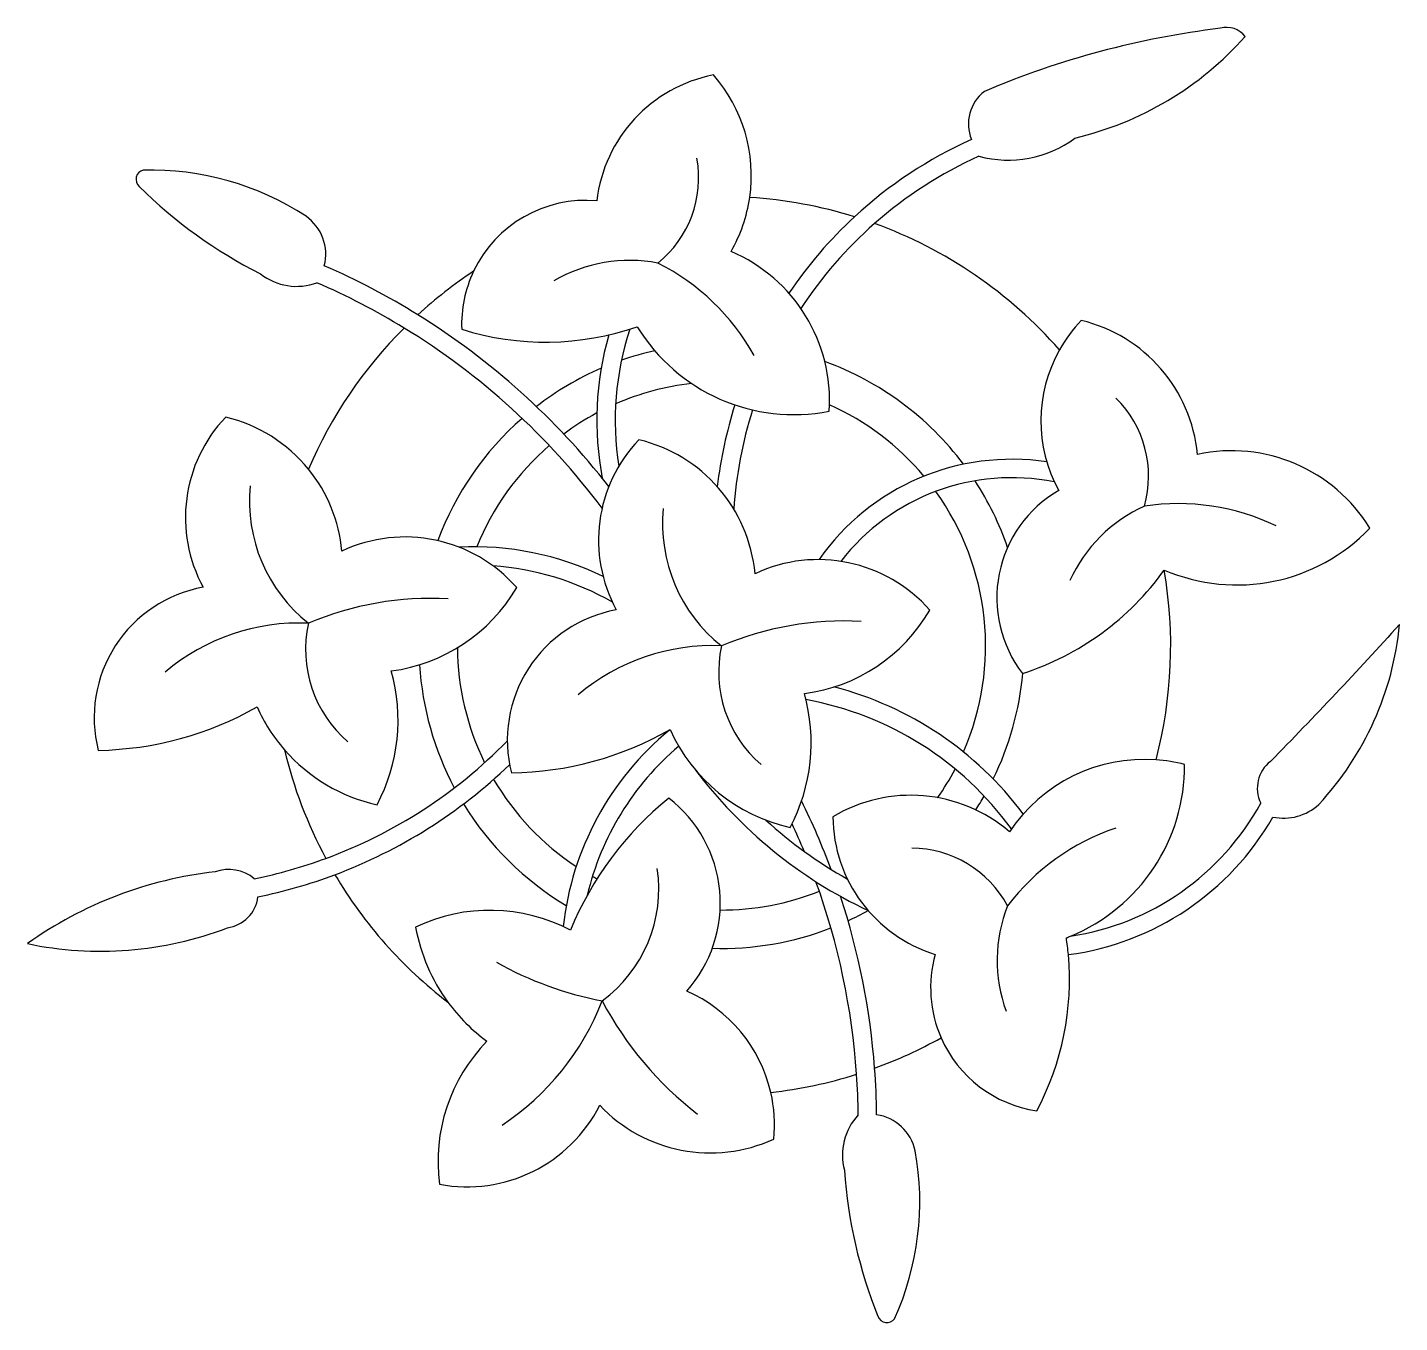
# Model space of a CAD drawing. Extents: x 5.154 to 5.526, y 5.748 to 6.099.
import ezdxf

# ---------------------------------------------------------------- set-up
doc = ezdxf.new("R2010")
doc.units = 0
doc.header["$MEASUREMENT"] = 0
doc.layers.add('VEGET', color=64, linetype='CONTINUOUS')
doc.layers.add('VEGET-I', color=62, linetype='CONTINUOUS')

msp = doc.modelspace()

# ---------------------------------------------------------------- linework, layer by layer
at = {"layer": 'VEGET'}
for points in [[(5.412102619919979, 6.063879964517572, 0.2279735795440902), (5.438129549102722, 6.068835949118601, 0.1547124026705129), (5.484274887402422, 6.096360382809745, 0.3026494248180836), (5.477576380432413, 6.098592094858353, 0.06998502354398287), (5.413568321146877, 6.08148230993987, 0.3350932048860142), (5.410052092353074, 6.068440154940937)], [(5.23459504736152, 6.03419332519649, 0.3107386588869724), (5.229638177012257, 6.047630402234945, 0.1520619177562473), (5.185496557732057, 6.060130881180514, 0.6026644299552986), (5.184393006147461, 6.055718946777299, 0.07907317793184368), (5.21731531193359, 6.032004817529555, 0.2609609597645575), (5.232601948616606, 6.029607743729215)], [(5.43983265590489, 6.019380282524289, 0.06323703595945784), (5.433927414842924, 6.011389624910473, 0.4524164721585308)], [(5.491800483788941, 5.884748686929759, 0.2434261440520643), (5.504261220074571, 5.888177889368768, 0.1646240894747566), (5.526150153963311, 5.936927481870447, -0.009664627859015248), (5.491175446211226, 5.899830225155049, 0.3582196836528556), (5.488520341231713, 5.888522367467944)], [(5.215606355214615, 5.86801753295761, 0.2657826049842604), (5.204992354971413, 5.869892372788335, 0.1274416919317128), (5.15409794088063, 5.850415616140835, 0.1438675856153858), (5.208305919369688, 5.85471442975487, 0.3422789337948124), (5.216605766890319, 5.863118433417647)], [(5.379365054437721, 5.803985357029626, 0.2609609597645575), (5.375642029092594, 5.788966492020502, 0.0790731779318427), (5.384721638608954, 5.749421595569953, 0.6026644299552988), (5.389216066617485, 5.7487265357493, 0.1520619177562394), (5.394825153623054, 5.79425984959214, 0.3107386588869724), (5.384364725091673, 5.804042744763644)]]:
    msp.add_lwpolyline(points, format="xyb", dxfattribs=at)
at = {"layer": 'VEGET', "color": 7}
for points in [[(5.349944998907528, 6.052707628111668, 0.2200580620713547), (5.340101676272373, 6.085932150756689, 0.3263608743173745), (5.308484765019771, 6.051797102403547, 0.3140233050351815), (5.2750762992188, 6.032718952394356, 0.1609422710857894)], [(5.462345693222327, 5.951709966163996, 0.3128958531558343), (5.518113532121244, 5.963058786696516, 0.3180526288140012), (5.471347229746112, 5.983067737690427, 0.3213005757678221), (5.43983265590489, 6.019380282524289, 0.3263608743173745)], [(5.230311537678936, 5.979047344157858, 0.1650415534027658), (5.207857941316012, 5.993168081295165, 0.3263608743173745), (5.201742542415258, 5.947043982393281, 0.4349437436182939), (5.173301027884524, 5.902823313799336, 0.1249406177565921), (5.21635283204972, 5.914580076978078, 0.07386184459432901), (5.223801281949283, 5.902979360554538, 0.1920480404942328)], [(5.436889160330959, 5.852441180157113, 0.3064526294791288), (5.467868650032338, 5.899022408353468, 0.04469018632807776), (5.460113547239868, 5.900269517131502, 0.3213005757678221)], [(5.40182865637651, 5.824893939757556, 0.2587051499104301), (5.427781102411983, 5.805105515936482, 0.1454007915908014), (5.436346719632603, 5.847436301222317, 0.005879455843745876)], [(5.268086023642445, 5.834571641484412, 0.07664526901312138), (5.278697554295637, 5.823950151124002, 0.2311955179228702), (5.265832547291208, 5.785195795852596, 0.3341044487454488), (5.309265330366743, 5.806605768524473, 0.3213005757678221), (5.356463873109212, 5.797436971455482, 0.08089004217730697), (5.355667803194216, 5.810089417377413, 0.434943743618294)]]:
    msp.add_lwpolyline(points, format="xyb", dxfattribs=at)
at = {"layer": 'VEGET'}
for centre, radius, start, end in [((5.458495789907623, 5.960705692246453), 0.118124960464865, 114.2114631586389, 132.7213308668403), ((5.458495789907623, 5.960705692246453), 0.113124960464865, 114.2114631586389, 131.325001141446), ((5.342295997491578, 5.931150606554071), 0.121797441322121, 72.77862167917617, 86.39939818275269), ((5.342295997491578, 5.931150606554071), 0.121797441322121, 41.20770774329475, 70.07863884913175), ((5.155897243292265, 5.853130950451577), 0.1974257529138237, 58.19001496730679, 66.50807936142337), ((5.342295997491578, 5.931150606554071), 0.121797441322121, 123.497284154553, 132.5317262377058), ((5.155897243292265, 5.853130950451577), 0.1924257529138237, 58.57378518270695, 66.50807936142337), ((5.342295997491578, 5.931150606554071), 0.121797441322121, 134.9628562026207, 156.8431786796251), ((5.342295997491578, 5.931150606554071), 0.121797441322121, 345.3126341688729, 9.718032715284705), ((5.342295997491578, 5.931150606554071), 0.121797441322121, 193.37337744288, 208.2367651839036), ((5.426438958418291, 5.922377119436134), 0.07071239157923141, 278.498562156581, 331.3951032580221), ((5.426346235777092, 5.922163002918061), 0.07539290167959503, 277.622457793975, 330.2472742524347), ((5.188946713442006, 5.998702656935055), 0.1333766776031111, 281.5300783985474, 290.195883169455), ((5.188946713442006, 5.998702656935055), 0.1383766776031111, 281.5300783985474, 290.5322195664858), ((5.342295997491578, 5.931150606554071), 0.121797441322121, 210.6187594559782, 232.4618105473664), ((5.342295997491578, 5.931150606554071), 0.121797441322121, 289.9317303399735, 299.2606985981733), ((5.186951976456166, 5.801776781444344), 0.1974257529138237, 0.657629430249345, 4.320192796996998), ((5.342295997491578, 5.931150606554071), 0.121797441322121, 276.30305140691, 287.5011216898844), ((5.186951976456166, 5.801776781444344), 0.1924257529138237, 0.657629430249345, 3.937713812521597)]:
    msp.add_arc(centre, radius, start, end, dxfattribs=at)
at = {"layer": 'VEGET-I'}
for points in [[(5.344876643633313, 6.038088980257577, 0.09455688943782688), (5.349944998907528, 6.052707628111668, 0.3263608743173745)], [(5.351107917704705, 6.009912919241638, 0.1499534570123591), (5.325046430482813, 6.034934329539733, 0.1826265047290286), (5.296867818973269, 6.030101829725225)], [(5.49269905857634, 5.963655921790536, 0.1499534570123591), (5.456974780462466, 5.969045545410513, 0.2742364356452133), (5.449223288466274, 5.998351589601537, 0.2742364356452133)], [(5.214492604560394, 5.974516713946522, 0.2547351854434907), (5.230276507071109, 5.937285561664213, 0.2757128198633929), (5.241009542401692, 5.905102691551638)], [(5.326512094980863, 5.968381758836379, 0.2547351854434907), (5.342295997491578, 5.931150606554071, 0.2757128198633929), (5.353029032822161, 5.898967736441495, 0.2757128198633929)], [(5.268157842468985, 5.943911441096761, 0.1138978057887506), (5.230276507071109, 5.937285561664213, 0.1890456413094506), (5.191448128334238, 5.924033791617857)], [(5.380177332889454, 5.937776485986618, 0.1138978057887506), (5.342295997491578, 5.931150606554071, 0.1890456413094506), (5.303467618754707, 5.917898836507715)], [(5.449231579983986, 5.881733346612069, 0.1499534570123591), (5.419861958743385, 5.860692970244094, 0.1826265047290289), (5.419454131275558, 5.832105894880926)], [(5.282801439991045, 5.801221322638138, 0.1549288586924123), (5.309936524146797, 5.834880879158297, 0.2774317286642833), (5.324876981976197, 5.870800570485401, 0.2774317286642833)], [(5.281267015999575, 5.845374277532441, 0.07904964854769064), (5.309936524146797, 5.834880879158297, 0.107118791860979), (5.335779465813394, 5.804207892608894, 0.107118791860979)]]:
    msp.add_lwpolyline(points, format="xyb", dxfattribs=at)
at = {"layer": 'VEGET-I', "color": 7}
for points in [[(5.2750762992188, 6.032718952394356, 0.1211775548155861), (5.271848167827915, 6.016972626854711, 0.1609422710857894), (5.31942612066036, 6.01767799362547, 0.3128958531558344), (5.371516680146738, 5.994755925757779, 0.3180526288140013), (5.344876643633313, 6.038088980257577, 0.3213005757678221)], [(5.433927414842924, 6.011389624910473, 0.2578032701461968), (5.433717257004136, 5.973256183622405, 0.4524164721585308), (5.423900729059342, 5.923671708933659, 0.1609422710857897), (5.462345693222327, 5.951709966163996, 0.3128958531558343)], [(5.248901493657049, 5.888064712673297, 0.1920480404942328), (5.252751985599978, 5.924356208585733, 0.2311955179228702), (5.286770179758362, 5.946943172169377, 0.3341044487454487), (5.239372515157234, 5.956855536461303, 0.148390195092867), (5.230311537678936, 5.979047344157858, 0.3263608743173745)], [(5.223801281949283, 5.902979360554538, 0.1595405776793803), (5.248901493657049, 5.888064712673297, 0.1920480404942328)], [(5.460113547239868, 5.900269517131502, 0.2695313690907493), (5.420390938453326, 5.880765572347766, 0.3213005757678221), (5.372482169841463, 5.884829950135329, 0.3263608743173744)], [(5.332849021774293, 5.837526488784276, 0.434943743618294), (5.32798794541439, 5.889878730534948, 0.1249406177565921), (5.301333880932495, 5.85408431520358, 0.2361856245459737), (5.259359925413883, 5.854901000433778, 0.1137287330106688), (5.268086023642445, 5.834571641484412, 0.2311955179228702)], [(5.372482169841463, 5.884829950135329, 0.3263608743173744), (5.400252225098137, 5.847498266081868, 0.1734144647436972), (5.40182865637651, 5.824893939757556, 0.1609422710857897)], [(5.436346719632603, 5.847436301222317, 0.01518610736737375), (5.435797750688781, 5.852008527443355, 0.005879455843745876), (5.436889160330959, 5.852441180157113, 0.04469018632807776)], [(5.355667803194216, 5.810089417377413, 0.2391572377384206), (5.332849021774293, 5.837526488784276, 0.434943743618294)]]:
    msp.add_lwpolyline(points, format="xyb", dxfattribs=at)
msp.add_lwpolyline([(5.398789670178831, 5.940808217059234, 0.3341044487454487), (5.351392005577703, 5.950720581351161, 0.3213005757678221), (5.319877431736481, 5.987033126185023, 0.3263608743173745), (5.313762032835728, 5.940909027283139, 0.4349437436182937), (5.285320518304994, 5.896688358689193, 0.1249406177565921), (5.32837232247019, 5.908445121867936, 0.2361856245459736), (5.360920984077518, 5.881929757563155, 0.1920480404942328), (5.364771476020448, 5.918221253475591, 0.2311955179228702)], format="xyb", close=True, dxfattribs=at)
at = {"layer": 'VEGET-I'}
for centre, radius, start, end in [((5.306391688800981, 6.058061527410022), 0.02971307235119496, 308.8901637539772, 10.23244456649235), ((5.458495789907623, 5.960705692246453), 0.118124960464865, 132.7213308668403, 145.9990872236953), ((5.458495789907623, 5.960705692246453), 0.113124960464865, 131.325001141446, 146.8214462531894), ((5.155897243292265, 5.853130950451577), 0.1974257529138237, 37.87537293426251, 58.19001496730679), ((5.155897243292265, 5.853130950451577), 0.1924257529138237, 36.82885398771442, 58.57378518270695), ((5.39273511967526, 5.992353135943107), 0.07925629183817746, 161.8738459800983, 189.0429182565236), ((5.39273511967526, 5.992353135943107), 0.08425629183817747, 164.089998459951, 190.7920980299336), ((5.342295997491578, 5.931150606554071), 0.0820344793589717, 102.7547309777187, 109.3205676750334), ((5.342295997491578, 5.931150606554071), 0.0820344793589717, 113.442487575312, 127.7188873863164), ((5.342295997491578, 5.931150606554071), 0.0820344793589717, 36.88346804141435, 70.04007118517985), ((5.342295997491578, 5.931150606554071), 0.07161224457491942, 96.5046220889945, 113.6214066692719), ((5.342295997491578, 5.931150606554071), 0.07161224457491942, 118.1587474102069, 126.6745622008609), ((5.458495789907623, 5.960705692246453), 0.118124960464865, 162.3628956375475, 173.3933422635802), ((5.458495789907623, 5.960705692246453), 0.113124960464865, 162.2863232584579, 176.1844694713369), ((5.342295997491578, 5.931150606554071), 0.07161224457491942, 39.95201799463663, 65.8497337973306), ((5.342295997491578, 5.931150606554071), 0.0820344793589717, 131.2377384159758, 159.6525626112496), ((5.342295997491578, 5.931150606554071), 0.07161224457491942, 130.6893043113141, 157.9782398054602), ((5.420988303466938, 5.917968927528961), 0.06377293420855695, 81.42065369329762, 145.0143348903874), ((5.420988303466938, 5.917968927528961), 0.05877293420855696, 78.66372712392081, 142.1034925487286), ((5.342295997491578, 5.931150606554071), 0.0820344793589717, 18.99071436647466, 33.05515253874223), ((5.342295997491578, 5.931150606554071), 0.07161224457491942, 336.3207036444791, 35.77582474105219), ((5.473608582071608, 5.932182055097085), 0.04044255523653851, 114.2861809116971, 155.6848670802665), ((5.275192711938979, 5.877638795841602), 0.0803666321801593, 64.18641859494389, 92.88212303588148), ((5.275192711938979, 5.877638795841602), 0.0753666321801593, 60.15795049177612, 86.06720586598395), ((5.342295997491578, 5.931150606554071), 0.07161224457491942, 180.4014392420929, 206.2528092361517), ((5.342295997491578, 5.931150606554071), 0.0820344793589717, 183.5712343128752, 207.978749348287), ((5.342295997491578, 5.931150606554071), 0.0820344793589717, 333.9029432684772, 354.789720596805), ((5.349395964850454, 5.829693360627592), 0.09330091538407086, 36.79938658534231, 75.48097486236038), ((5.349395964850454, 5.829693360627592), 0.08830091538407085, 35.92973985994964, 79.68634954854696), ((5.379398965438776, 5.84621013272048), 0.08051830604652668, 129.5063192670334, 173.6912035081056), ((5.188946713442006, 5.998702656935055), 0.1333766776031111, 290.195883169455, 315.5829734880421), ((5.379398965438776, 5.84621013272048), 0.07551830604652668, 130.149047756346, 166.7294422770419), ((5.188946713442006, 5.998702656935055), 0.1383766776031111, 290.5322195664858, 313.8594434054715), ((5.435556726756137, 5.972971943474972), 0.1255381279314443, 216.8209962700147, 244.779775397597), ((5.342295997491578, 5.931150606554071), 0.07161224457491942, 324.9181060683669, 332.2065558954875), ((5.342295997491578, 5.931150606554071), 0.07161224457491942, 210.3655043952072, 236.6284434865943), ((5.342295997491578, 5.931150606554071), 0.0820344793589717, 327.1780244015013, 330.2284277973207), ((5.342295997491578, 5.931150606554071), 0.0820344793589717, 211.5013142960922, 239.1280168644104), ((5.186951976456166, 5.801776781444344), 0.1974257529138237, 20.38397868023213, 26.25652700691359), ((5.435556726756137, 5.972971943474972), 0.1205381279314442, 227.6248471973746, 240.6386509973414), ((5.186951976456166, 5.801776781444344), 0.1924257529138237, 22.51022978908538, 24.94231099822462), ((5.3937104901896, 5.846587391169565), 0.02971307235119496, 28.34153571287907, 89.6838165253943), ((5.342295997491578, 5.931150606554071), 0.07161224457491942, 240.7444434008771, 241.8756776947729), ((5.342295997491578, 5.931150606554071), 0.07161224457491942, 298.2485100720875, 298.3876851994953), ((5.342295997491578, 5.931150606554071), 0.07161224457491942, 269.689099343868, 291.7413096862377), ((5.186951976456166, 5.801776781444344), 0.1924257529138237, 3.937713812521597, 19.8828892944368), ((5.186951976456166, 5.801776781444344), 0.1974257529138237, 4.320192796996998, 18.14084311740442), ((5.342295997491578, 5.931150606554071), 0.0820344793589717, 294.7212710184518, 298.9984003893233), ((5.342295997491578, 5.931150606554071), 0.0820344793589717, 268.2518222193101, 291.2029311011984)]:
    msp.add_arc(centre, radius, start, end, dxfattribs=at)

doc.saveas('drawing.dxf')
